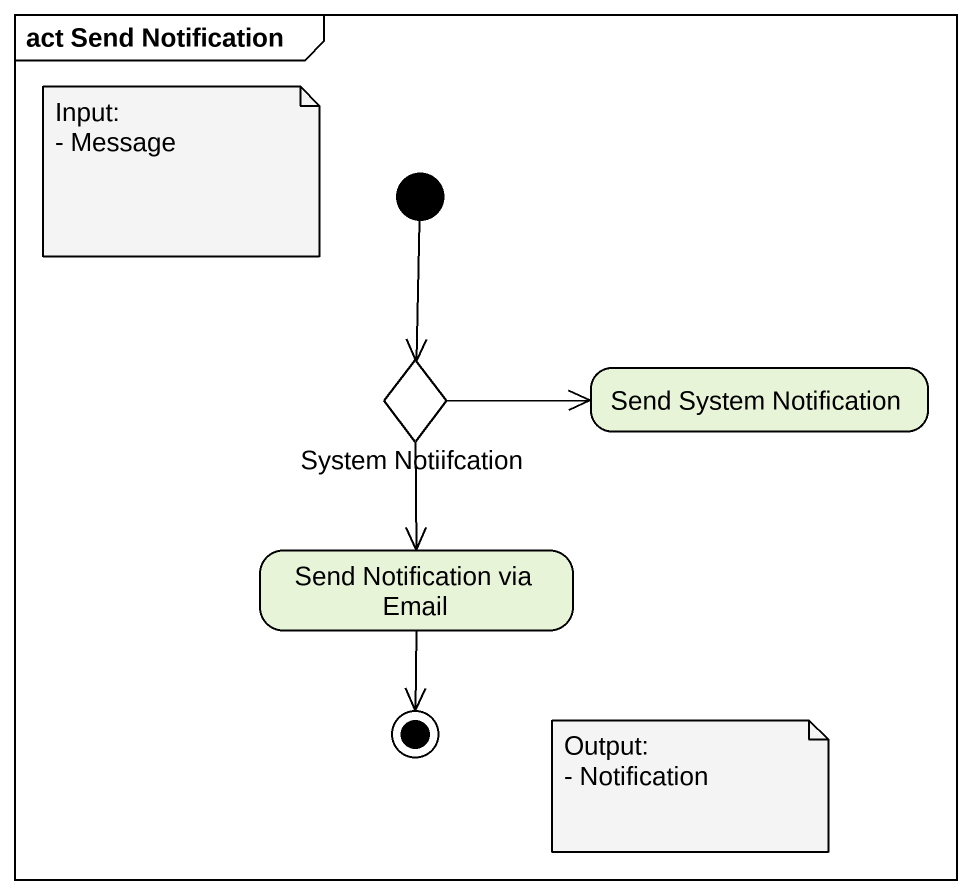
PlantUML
@startuml
mainframe act Send Notification
hide empty description
state "System Notiifcation" as System_Notiifcation <<choice>>
state "Send System Notification" as Send_System_Notification
state "Send Notification via Email" as Send_Notification_via_Email
[*] --> System_Notiifcation
System_Notiifcation -right-> Send_System_Notification
System_Notiifcation --> Send_Notification_via_Email
Send_Notification_via_Email --> [*]
note as N1
  Input:
  - Message
end note
note as N2
  Output:
  - Notification
end note
@enduml
